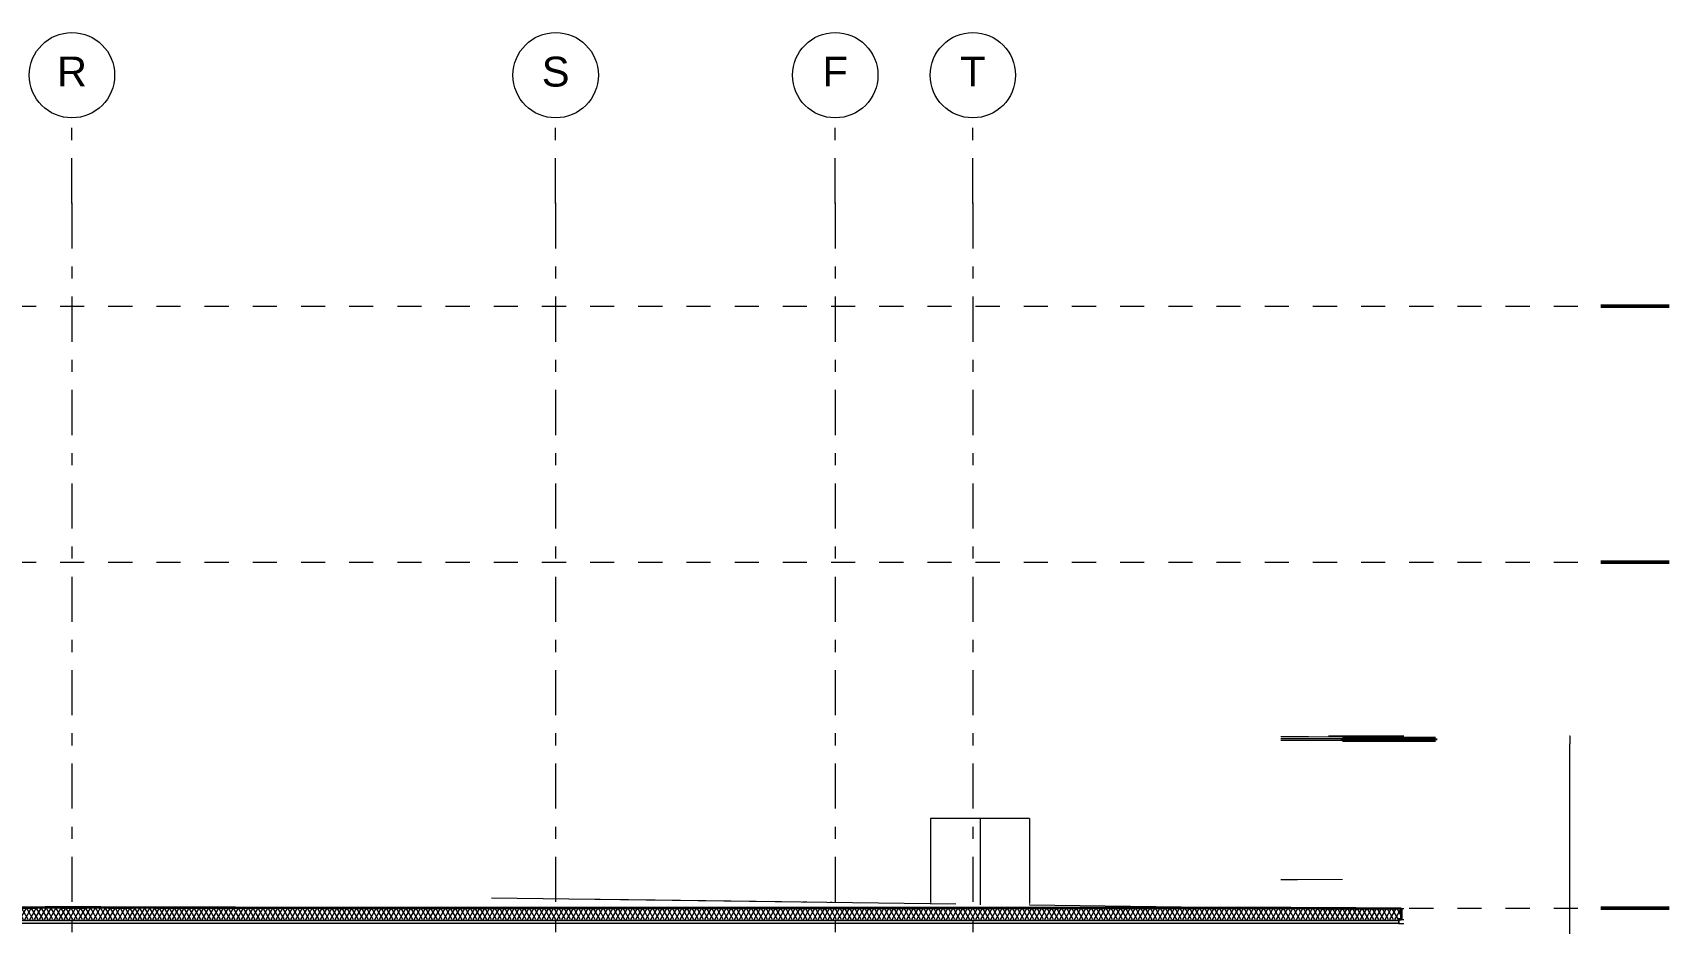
# Model space of a CAD drawing. Header units: millimetres. Extents: x -46169 to 228156, y -86316 to 18123.
# Drawn here: x 165745 to 184803, y -69142 to -58706 of the extents above; entities that cross this region are included whole.
import ezdxf
from ezdxf.enums import TextEntityAlignment as Align

# ---------------------------------------------------------------- set-up
doc = ezdxf.new("R2010")
doc.units = ezdxf.units.MM
doc.header["$MEASUREMENT"] = 0
for name, pattern in [('Dashed', [2822.222233, 1411.111116, -1411.111116]), ('Double Dashed', [1093.611073, 529.166651, -211.666656, 141.111112, -211.666656]), ('Wipeout_Contour', [1000, 0, -1000])]:
    doc.linetypes.add(name, pattern=pattern)
for name, color, linetype, lineweight, true_color in [('0_Pen_No__105', 7, 'Continuous', 15, 0xa6a6a6), ('0_Pen_No__25', 7, 'Continuous', 50, 0x2a2a2a), ('A-20-M_Roof_Pen_No__53', 7, 'Continuous', 35, 0x444444), ('New_A-15-MG_Structural_Grid_Phase_2_Pen_No__222', 7, 'Continuous', 13, 0x65af33), ('New_A-20-M_Floor_Slab_Pen_No__29', 7, 'Continuous', 50, 0x2a2a2a), ('New_A-20-M_Roof_Pen_No__147', 7, 'Continuous', 0, 0x606060), ('New_A-20-M_Roof_Pen_No__149', 7, 'Continuous', 0, 0x2a2a2a), ('New_A-20-M_Roof_Pen_No__81', 7, 'Continuous', 20, 0x6a6a6a)]:
    doc.layers.add(name, color=color, linetype=linetype, lineweight=lineweight, true_color=true_color)
for name, color, linetype in [('A-20-M_Roof', 7, 'Continuous'), ('A-25-M_Wall_Ext', 7, 'Continuous'), ('New_A-15-MG_Structural_Grid_Phase_2', 7, 'Continuous'), ('New_A-20-M_Floor_Slab', 7, 'Continuous'), ('New_A-20-M_Roof', 7, 'Continuous'), ('New_A-25-M_Wall_Ext', 7, 'Continuous'), ('New_A-60-M_Mechanical', 7, 'Continuous')]:
    doc.layers.add(name, color=color, linetype=linetype)
for name, color, linetype, lineweight in [('A-20-M_Roof_Pen_No__85', 8, 'Continuous', 20), ('A-20-M_Roof_Pen_No__93', 8, 'Continuous', 13), ('A-25-M_Wall_Ext_Pen_No__87', 8, 'Continuous', 20), ('New_A-20-M_Floor_Slab_Pen_No__146', 8, 'Continuous', 0), ('New_A-20-M_Floor_Slab_Pen_No__89', 8, 'Continuous', 20), ('New_A-20-M_Roof_Pen_No__193', 7, 'Continuous', 18), ('New_A-20-M_Roof_Pen_No__4', 7, 'Continuous', 20), ('New_A-20-M_Roof_Pen_No__85', 8, 'Continuous', 20), ('New_A-20-M_Roof_Pen_No__92', 8, 'Continuous', 13), ('New_A-25-M_Wall_Ext_Pen_No__87', 8, 'Continuous', 20), ('New_A-60-M_Mechanical_Pen_No__89', 8, 'Continuous', 20)]:
    doc.layers.add(name, color=color, linetype=linetype, lineweight=lineweight)
doc.styles.add('GENERATED_STYLE_1', font='')
doc.styles.get('GENERATED_STYLE_1').set_extended_font_data('Swis721 BT')
pattern_1 = [(60, (104446.777, -81110.96), (-43.30127, 25), []), (120, (104446.777, -81110.96), (43.30127, 25), [])]
pattern_2 = [(45, (104446.8, -81110.96), (-367.4235, 367.4235), [50, -250]), (45, (104369.13, -80821.2), (-367.4235, 367.4235), [50, -250]), (105, (104446.8, -81110.96), (501.9098, 134.4863), [50, -250]), (105, (104658.9, -80898.83), (501.9098, 134.4863), [50, -250]), (165, (104482.13, -81075.6), (134.4863, 501.9098), [50, -250]), (165, (104694.26, -80863.47), (134.4863, 501.9098), [50, -250]), (45, (104411.42, -81075.61), (-70.71068, 70.71068), [0, -100, 0, -150]), (90, (104446.78, -81040.25), (-100, 0), [0, -75, 0, -125])]

# ---------------------------------------------------------------- blocks, each defined once
blk = doc.blocks.new('Section Elem_93_1', base_point=(104447, -81111))
at = {"color": 254, "linetype": 'Wipeout_Contour', "lineweight": 0, "ltscale": 759561.659649}
blk.add_wipeout([(176846, -68927), (177425, -68925), (177425, -67912), (176846, -67912)], dxfattribs=at).dxf.layer = 'New_A-60-M_Mechanical'
at = {"layer": 'New_A-60-M_Mechanical_Pen_No__89', "linetype": 'Continuous'}
blk.add_line((177425, -67912), (177425, -68925), dxfattribs=at)
at = {"color": 254, "linetype": 'Wipeout_Contour', "lineweight": 0, "ltscale": 946918.883034}
blk.add_wipeout([(176846, -67912), (176263, -67912), (176263, -68906), (176559, -68913), (176846, -68927)], dxfattribs=at).dxf.layer = 'New_A-60-M_Mechanical'
at = {"layer": 'New_A-60-M_Mechanical_Pen_No__89', "linetype": 'Continuous'}
for p, q in [((176263, -67912), (176263, -68906)), ((176846, -67912), (176263, -67912)), ((177425, -67912), (176846, -67912)), ((176846, -67912), (176846, -68927))]:
    blk.add_line(p, q, dxfattribs=at)
blk = doc.blocks.new('Section Elem_149_1', base_point=(104447, -81111))
at = {"color": 254, "linetype": 'Wipeout_Contour', "lineweight": 0, "ltscale": 777800.901153}
blk.add_wipeout([(181757, -69142), (181757, -69097), (181745, -69097), (181745, -69142)], dxfattribs=at).dxf.layer = 'New_A-20-M_Roof'
at = {"color": 254, "linetype": 'Wipeout_Contour', "lineweight": 0, "ltscale": 777916.91769}
blk.add_wipeout([(181757, -69142), (181807, -69142), (181807, -69097), (181757, -69097)], dxfattribs=at).dxf.layer = 'New_A-20-M_Roof'
at = {"color": 254, "linetype": 'Wipeout_Contour', "lineweight": 0, "ltscale": 738332.544286}
blk.add_wipeout([(181745, -69107), (181745, -69097), (160483, -69097), (160483, -69107)], dxfattribs=at).dxf.layer = 'New_A-20-M_Roof'
at = {"layer": 'New_A-20-M_Roof_Pen_No__81', "linetype": 'Continuous', "lineweight": 0, "true_color": 0x353535}
blk.add_hatch(color=250, dxfattribs=at).paths.add_polyline_path([(160483, -69142), (181745, -69142), (181745, -69107), (160483, -69107)])
at = {"layer": 'New_A-20-M_Roof_Pen_No__85', "linetype": 'Continuous'}
h = blk.add_hatch(dxfattribs=at)
h.set_pattern_fill('Batt_Insulation_0001', color=256, style=0, pattern_type=2)
h.set_pattern_definition(pattern_1)
h.paths.add_polyline_path([(181745, -69107), (181745, -69097), (160483, -69097), (160483, -69107)])
at = {"layer": 'New_A-20-M_Roof_Pen_No__147', "linetype": 'Continuous'}
blk.add_line((181745, -69107), (181745, -69142), dxfattribs=at)
at = {"layer": 'New_A-20-M_Roof_Pen_No__149', "linetype": 'Continuous', "flags": 128}
blk.add_lwpolyline([(181745, -69107), (160483, -69107), (149105, -69107)], dxfattribs=at)
at = {"layer": 'New_A-20-M_Roof_Pen_No__193', "linetype": 'Continuous'}
blk.add_line((181745, -69097), (181745, -69107), dxfattribs=at)
at = {"layer": 'New_A-20-M_Roof_Pen_No__4', "linetype": 'Continuous'}
for p, q in [((181242, -69142), (181149, -69142)), ((181745, -69142), (181242, -69142))]:
    blk.add_line(p, q, dxfattribs=at)
at = {"layer": 'New_A-20-M_Roof_Pen_No__4', "linetype": 'Continuous', "flags": 128}
blk.add_lwpolyline([(181149, -69142), (160483, -69142), (149082, -69142)], dxfattribs=at)
at = {"layer": 'New_A-20-M_Roof_Pen_No__92', "linetype": 'Continuous'}
for p, q in [((181745, -69142), (181757, -69142)), ((181757, -69142), (181807, -69142))]:
    blk.add_line(p, q, dxfattribs=at)
blk = doc.blocks.new('Section Elem_150_1', base_point=(104447, -81111))
at = {"color": 254, "linetype": 'Wipeout_Contour', "lineweight": 0, "ltscale": 748902.122382}
blk.add_wipeout([(172268, -68852), (171586, -68846), (176263, -68903), (176263, -68899)], dxfattribs=at).dxf.layer = 'A-20-M_Roof'
at = {"color": 254, "linetype": 'Wipeout_Contour', "lineweight": 0, "ltscale": 1933705.428419457}
blk.add_wipeout([(181236, -68957), (177425, -68912), (177425, -68917), (181036, -68962), (181245, -68962), (181778, -68965), (181807, -68965), (181807, -68964), (181589, -68961), (181236, -68961)], dxfattribs=at).dxf.layer = 'A-20-M_Roof'
at = {"color": 254, "linetype": 'Wipeout_Contour', "lineweight": 0, "ltscale": 750671.206552}
blk.add_wipeout([(172268, -68852), (176263, -68899), (176263, -68896), (173486, -68865)], dxfattribs=at).dxf.layer = 'A-20-M_Roof'
at = {"color": 254, "linetype": 'Wipeout_Contour', "lineweight": 0, "ltscale": 768495.182873}
blk.add_wipeout([(181236, -68952), (177425, -68909), (177425, -68912), (181236, -68957)], dxfattribs=at).dxf.layer = 'A-20-M_Roof'
at = {"color": 254, "linetype": 'Wipeout_Contour', "lineweight": 0, "ltscale": 583134.743024}
blk.add_wipeout([(181807, -68961), (181589, -68961), (181807, -68964)], dxfattribs=at).dxf.layer = 'A-20-M_Roof'
at = {"color": 254, "linetype": 'Wipeout_Contour', "lineweight": 0, "ltscale": 565151.929928}
blk.add_wipeout([(173486, -68865), (176263, -68896), (176263, -68894)], dxfattribs=at).dxf.layer = 'A-20-M_Roof'
at = {"color": 254, "linetype": 'Wipeout_Contour', "lineweight": 0, "ltscale": 1156001.655668328}
blk.add_wipeout([(177425, -68909), (181236, -68952), (181236, -68949), (181088, -68947), (181060, -68946), (177425, -68907)], dxfattribs=at).dxf.layer = 'A-20-M_Roof'
at = {"color": 254, "linetype": 'Wipeout_Contour', "lineweight": 0, "ltscale": 937368.917177}
blk.add_wipeout([(171122, -68842), (176559, -68913), (176263, -68906), (176263, -68903), (171586, -68846)], dxfattribs=at).dxf.layer = 'A-20-M_Roof'
at = {"color": 254, "linetype": 'Wipeout_Contour', "lineweight": 0, "ltscale": 1153993.445536071}
blk.add_wipeout([(177425, -68917), (177425, -68925), (180087, -68960), (180483, -68960), (180834, -68961), (181036, -68962)], dxfattribs=at).dxf.layer = 'A-20-M_Roof'
blk = doc.blocks.new('Section Elem_151_1', base_point=(104447, -81111))
at = {"color": 254, "linetype": 'Wipeout_Contour', "lineweight": 0, "ltscale": 3122553.320370754}
blk.add_wipeout([(155472, -68865), (155286, -68865), (159101, -68950), (159581, -68952), (167492, -68842), (163236, -68821), (160663, -68823), (160663, -68847), (160343, -68846), (160343, -68876), (160070, -68876), (158643, -68876), (158643, -68876), (157863, -68876), (157863, -68866), (157583, -68864), (157583, -68826), (155472, -68827)], dxfattribs=at).dxf.layer = 'A-20-M_Roof'
at = {"color": 254, "linetype": 'Wipeout_Contour', "lineweight": 0, "ltscale": 5082630.003326665}
blk.add_wipeout([(159581, -68952), (160483, -68952), (160483, -68956), (160696, -68956), (161419, -68957), (162105, -68957), (162781, -68956), (163476, -68955), (165893, -68950), (166544, -68952), (166554, -68952), (167278, -68954), (168122, -68955), (169116, -68957), (170315, -68958), (171809, -68960), (180087, -68960), (177505, -68926), (177425, -68925), (177425, -68925), (177306, -68926), (176846, -68927), (176559, -68913), (171122, -68842), (167492, -68842), (161479, -68926), (160956, -68933), (160453, -68940)], dxfattribs=at).dxf.layer = 'A-20-M_Roof'
at = {"layer": 'A-20-M_Roof_Pen_No__93', "linetype": 'Continuous'}
for p, q in [((171122, -68842), (176559, -68913)), ((177425, -68925), (180087, -68960))]:
    blk.add_line(p, q, dxfattribs=at)
blk = doc.blocks.new('Section Elem_153_1', base_point=(104447, -81111))
at = {"color": 254, "linetype": 'Wipeout_Contour', "lineweight": 0, "ltscale": 777829.368749}
blk.add_wipeout([(181778, -68965), (181778, -69097), (181807, -69097), (181807, -68965)], dxfattribs=at).dxf.layer = 'A-20-M_Roof'
at = {"color": 254, "linetype": 'Wipeout_Contour', "lineweight": 0, "ltscale": 3473780.118164068}
blk.add_wipeout([(160483, -69097), (181778, -69097), (181778, -68965), (181245, -68962), (180834, -68961), (180483, -68960), (171809, -68960), (170315, -68958), (169116, -68957), (168122, -68955), (167278, -68954), (166544, -68952), (165893, -68950), (163476, -68955), (162781, -68956), (162105, -68957), (161419, -68957), (160696, -68956), (160483, -68956)], dxfattribs=at).dxf.layer = 'A-20-M_Roof'
at = {"layer": 'A-20-M_Roof_Pen_No__85', "linetype": 'Continuous'}
h = blk.add_hatch(dxfattribs=at)
h.set_pattern_fill('Batt_Insulation_0001', color=256, style=0, pattern_type=2)
h.set_pattern_definition(pattern_1)
h.paths.add_polyline_path([(160483, -69097), (181778, -69097), (181778, -68965), (181245, -68962), (180834, -68961), (180483, -68960), (171809, -68960), (170315, -68958), (169116, -68957), (168122, -68955), (167278, -68954), (166544, -68952), (165893, -68950), (163476, -68955), (162781, -68956), (162105, -68957), (161419, -68957), (160696, -68956), (160483, -68956)])
at = {"layer": 'A-20-M_Roof_Pen_No__53', "linetype": 'Continuous'}
for p, q in [((181778, -68965), (181778, -69097)), ((181778, -69097), (181745, -69097))]:
    blk.add_line(p, q, dxfattribs=at)
at = {"layer": 'A-20-M_Roof_Pen_No__53', "linetype": 'Continuous', "flags": 128}
blk.add_lwpolyline([(160483, -68956), (160696, -68956), (161419, -68957), (162105, -68957), (162781, -68956), (163476, -68955), (165893, -68950), (166544, -68952), (167278, -68954), (168122, -68955), (169116, -68957), (170315, -68958), (171809, -68960), (180483, -68960), (180834, -68961), (181245, -68962), (181778, -68965)], dxfattribs=at)
at = {"layer": 'A-20-M_Roof_Pen_No__93', "linetype": 'Continuous'}
for p, q in [((181778, -68965), (181807, -68965)), ((181778, -69097), (181807, -69097))]:
    blk.add_line(p, q, dxfattribs=at)
blk = doc.blocks.new('Section Elem_155_1', base_point=(104447, -81111))
at = {"color": 254, "linetype": 'Wipeout_Contour', "lineweight": 0, "ltscale": 963487.869762}
blk.add_wipeout([(180473, -66994), (180368, -66994), (180368, -68631), (180474, -68631), (180474, -66994)], dxfattribs=at).dxf.layer = 'New_A-25-M_Wall_Ext'
at = {"color": 254, "linetype": 'Wipeout_Contour', "lineweight": 0, "ltscale": 962289.014435}
blk.add_wipeout([(180368, -66956), (180368, -66974), (180473, -66974), (180474, -66974), (180474, -66956)], dxfattribs=at).dxf.layer = 'New_A-25-M_Wall_Ext'
at = {"color": 254, "linetype": 'Wipeout_Contour', "lineweight": 0, "ltscale": 770384.049363}
blk.add_wipeout([(180474, -66974), (180685, -66974), (180685, -66956), (180474, -66956)], dxfattribs=at).dxf.layer = 'New_A-25-M_Wall_Ext'
at = {"color": 254, "linetype": 'Wipeout_Contour', "lineweight": 0, "ltscale": 771575.377205}
blk.add_wipeout([(180474, -68631), (180685, -68631), (180685, -66994), (180474, -66994)], dxfattribs=at).dxf.layer = 'New_A-25-M_Wall_Ext'
at = {"layer": 'New_A-25-M_Wall_Ext_Pen_No__87', "linetype": 'Continuous'}
for p, q in [((180474, -66956), (180368, -66956)), ((180474, -68631), (180368, -68631))]:
    blk.add_line(p, q, dxfattribs=at)
at = {"color": 254, "linetype": 'Wipeout_Contour', "lineweight": 0, "ltscale": 772349.23007}
blk.add_wipeout([(180887, -66994), (180685, -66994), (180685, -68631), (180887, -68631)], dxfattribs=at).dxf.layer = 'New_A-25-M_Wall_Ext'
at = {"layer": 'New_A-25-M_Wall_Ext_Pen_No__87', "linetype": 'Continuous'}
blk.add_line((180685, -68631), (180474, -68631), dxfattribs=at)
at = {"color": 254, "linetype": 'Wipeout_Contour', "lineweight": 0, "ltscale": 771159.096027}
blk.add_wipeout([(180685, -66956), (180685, -66974), (180887, -66974), (180887, -66956)], dxfattribs=at).dxf.layer = 'New_A-25-M_Wall_Ext'
at = {"layer": 'New_A-25-M_Wall_Ext_Pen_No__87', "linetype": 'Continuous'}
blk.add_line((180685, -66956), (180474, -66956), dxfattribs=at)
at = {"color": 254, "linetype": 'Wipeout_Contour', "lineweight": 0, "ltscale": 966162.470336}
blk.add_wipeout([(181079, -66994), (180887, -66994), (180887, -68631), (181080, -68631), (181080, -66994)], dxfattribs=at).dxf.layer = 'New_A-25-M_Wall_Ext'
at = {"layer": 'New_A-25-M_Wall_Ext_Pen_No__87', "linetype": 'Continuous'}
blk.add_line((180887, -68631), (180685, -68631), dxfattribs=at)
at = {"color": 254, "linetype": 'Wipeout_Contour', "lineweight": 0, "ltscale": 964966.882772}
blk.add_wipeout([(180887, -66956), (180887, -66974), (181079, -66974), (181080, -66974), (181080, -66956)], dxfattribs=at).dxf.layer = 'New_A-25-M_Wall_Ext'
at = {"layer": 'New_A-25-M_Wall_Ext_Pen_No__87', "linetype": 'Continuous'}
blk.add_line((180887, -66956), (180685, -66956), dxfattribs=at)
at = {"color": 254, "linetype": 'Wipeout_Contour', "lineweight": 0, "ltscale": 1352758.695717834}
blk.add_wipeout([(181080, -68631), (181090, -68631), (181090, -67036), (181089, -67035), (181087, -67033), (181087, -66994), (181080, -66994)], dxfattribs=at).dxf.layer = 'New_A-25-M_Wall_Ext'
at = {"layer": 'New_A-25-M_Wall_Ext_Pen_No__87', "linetype": 'Continuous'}
for p, q in [((181080, -68631), (180887, -68631)), ((181090, -68631), (181080, -68631))]:
    blk.add_line(p, q, dxfattribs=at)
at = {"color": 254, "linetype": 'Wipeout_Contour', "lineweight": 0, "ltscale": 1351495.531030292}
blk.add_wipeout([(181080, -66974), (181087, -66974), (181087, -66964), (181089, -66962), (181090, -66962), (181090, -66956), (181080, -66956)], dxfattribs=at).dxf.layer = 'New_A-25-M_Wall_Ext'
at = {"layer": 'New_A-25-M_Wall_Ext_Pen_No__87', "linetype": 'Continuous'}
for p, q in [((181080, -66956), (180887, -66956)), ((181090, -66956), (181080, -66956))]:
    blk.add_line(p, q, dxfattribs=at)
blk = doc.blocks.new('Section Elem_156_1', base_point=(104447, -81111))
at = {"color": 254, "linetype": 'Wipeout_Contour', "lineweight": 0, "ltscale": 775129.760714}
blk.add_wipeout([(181088, -68631), (181088, -68947), (181236, -68949), (181236, -68631)], dxfattribs=at).dxf.layer = 'New_A-25-M_Wall_Ext'
at = {"color": 254, "linetype": 'Wipeout_Contour', "lineweight": 0, "ltscale": 968226.134247}
blk.add_wipeout([(181088, -68631), (180891, -68631), (180891, -68944), (181060, -68946), (181088, -68947)], dxfattribs=at).dxf.layer = 'New_A-25-M_Wall_Ext'
at = {"color": 254, "linetype": 'Wipeout_Contour', "lineweight": 0, "ltscale": 967226.690118}
blk.add_wipeout([(180891, -68631), (180685, -68631), (180685, -68942), (180799, -68943), (180891, -68944)], dxfattribs=at).dxf.layer = 'New_A-25-M_Wall_Ext'
at = {"color": 254, "linetype": 'Wipeout_Contour', "lineweight": 0, "ltscale": 773119.897725}
blk.add_wipeout([(180566, -68631), (180566, -68941), (180685, -68942), (180685, -68631)], dxfattribs=at).dxf.layer = 'New_A-25-M_Wall_Ext'
at = {"layer": 'New_A-25-M_Wall_Ext_Pen_No__87', "linetype": 'Continuous'}
blk.add_line((180685, -68631), (180685, -68631), dxfattribs=at)
blk = doc.blocks.new('Section Elem_162_1', base_point=(104447, -81111))
at = {"color": 254, "linetype": 'Wipeout_Contour', "lineweight": 0, "ltscale": 772299.686152}
blk.add_wipeout([(181079, -66974), (181079, -66994), (181087, -66994), (181087, -66974)], dxfattribs=at).dxf.layer = 'New_A-20-M_Floor_Slab'
at = {"color": 254, "linetype": 'Wipeout_Contour', "lineweight": 0, "ltscale": 771922.651017}
blk.add_wipeout([(180886, -66974), (180886, -66994), (181079, -66994), (181079, -66974)], dxfattribs=at).dxf.layer = 'New_A-20-M_Floor_Slab'
at = {"color": 254, "linetype": 'Wipeout_Contour', "lineweight": 0, "ltscale": 771182.02377}
blk.add_wipeout([(180684, -66974), (180684, -66994), (180886, -66994), (180886, -66974)], dxfattribs=at).dxf.layer = 'New_A-20-M_Floor_Slab'
at = {"color": 254, "linetype": 'Wipeout_Contour', "lineweight": 0, "ltscale": 774371.373443}
blk.add_wipeout([(182179, -66994), (182179, -66974), (181091, -66974), (181091, -66994)], dxfattribs=at).dxf.layer = 'New_A-20-M_Floor_Slab'
at = {"layer": 'New_A-20-M_Floor_Slab_Pen_No__146', "linetype": 'Continuous'}
h = blk.add_hatch(dxfattribs=at)
h.set_pattern_fill('Structural_Concrete_0001', color=256, style=0, pattern_type=2)
h.set_pattern_definition(pattern_2)
h.paths.add_polyline_path([(181090, -66994), (181090, -66974), (181090, -66974), (181090, -66994)])
h = blk.add_hatch(dxfattribs=at)
h.set_pattern_fill('Structural_Concrete_0001', color=256, style=0, pattern_type=2)
h.set_pattern_definition(pattern_2)
h.paths.add_polyline_path([(182179, -66994), (182179, -66974), (181091, -66974), (181091, -66994)])
at = {"layer": 'New_A-20-M_Floor_Slab_Pen_No__29', "linetype": 'Continuous'}
for p, q in [((181090, -66974), (181090, -66994)), ((181090, -66974), (181090, -66974)), ((181090, -66974), (181090, -66994)), ((181090, -66994), (181090, -66994)), ((181091, -66974), (181091, -66994)), ((181807, -66974), (181378, -66974)), ((181807, -66994), (181378, -66994)), ((182179, -66974), (182179, -66994))]:
    blk.add_line(p, q, dxfattribs=at)
at = {"layer": 'New_A-20-M_Floor_Slab_Pen_No__29', "linetype": 'Continuous', "flags": 128}
for points in [[(181378, -66974), (181378, -66974), (181092, -66974), (181091, -66974)], [(181378, -66994), (181378, -66994), (181092, -66994), (181091, -66994)], [(182179, -66974), (182051, -66974), (182027, -66974), (182023, -66974), (181831, -66974), (181827, -66974), (181807, -66974)], [(182179, -66994), (182051, -66994), (182027, -66994), (182023, -66994), (181831, -66994), (181827, -66994), (181807, -66994)]]:
    blk.add_lwpolyline(points, dxfattribs=at)
at = {"layer": 'New_A-20-M_Floor_Slab_Pen_No__89', "linetype": 'Continuous'}
for p, q in [((180886, -66974), (181079, -66974)), ((180886, -66994), (181079, -66994)), ((181079, -66974), (181087, -66974)), ((181079, -66994), (181087, -66994))]:
    blk.add_line(p, q, dxfattribs=at)
at = {"color": 254, "linetype": 'Wipeout_Contour', "lineweight": 0, "ltscale": 770406.825834}
blk.add_wipeout([(180473, -66974), (180473, -66994), (180684, -66994), (180684, -66974)], dxfattribs=at).dxf.layer = 'New_A-20-M_Floor_Slab'
at = {"layer": 'New_A-20-M_Floor_Slab_Pen_No__89', "linetype": 'Continuous'}
for p, q in [((180684, -66974), (180886, -66974)), ((180684, -66994), (180886, -66994))]:
    blk.add_line(p, q, dxfattribs=at)
at = {"color": 254, "linetype": 'Wipeout_Contour', "lineweight": 0, "ltscale": 769813.408278}
blk.add_wipeout([(180368, -66994), (180473, -66994), (180473, -66974), (180368, -66974)], dxfattribs=at).dxf.layer = 'New_A-20-M_Floor_Slab'
at = {"layer": 'New_A-20-M_Floor_Slab_Pen_No__89', "linetype": 'Continuous'}
for p, q in [((180368, -66974), (180473, -66974)), ((180368, -66994), (180473, -66994)), ((180473, -66974), (180684, -66974)), ((180473, -66994), (180684, -66994))]:
    blk.add_line(p, q, dxfattribs=at)
blk = doc.blocks.new('Section Elem_163_1', base_point=(104447, -81111))
at = {"color": 254, "linetype": 'Wipeout_Contour', "lineweight": 0, "ltscale": 968429.77984}
blk.add_wipeout([(181742, -66952), (181619, -66954), (181780, -66952), (181802, -66952), (181788, -66952)], dxfattribs=at).dxf.layer = 'New_A-25-M_Wall_Ext'
at = {"color": 254, "linetype": 'Wipeout_Contour', "lineweight": 0, "ltscale": 1173586.609201704}
blk.add_wipeout([(183751, -67036), (183750, -67037), (183751, -67036), (183751, -67037), (183752, -67037), (183753, -67036)], dxfattribs=at).dxf.layer = 'New_A-25-M_Wall_Ext'
at = {"color": 254, "linetype": 'Wipeout_Contour', "lineweight": 0, "ltscale": 1354497.255647538}
blk.add_wipeout([(181356, -66956), (181445, -66956), (181504, -66956), (181619, -66954), (181742, -66952), (181606, -66952), (181556, -66952)], dxfattribs=at).dxf.layer = 'New_A-25-M_Wall_Ext'
at = {"color": 254, "linetype": 'Wipeout_Contour', "lineweight": 0, "ltscale": 782393.898414}
blk.add_wipeout([(183752, -67036), (183753, -67036), (183754, -67034), (183753, -67034)], dxfattribs=at).dxf.layer = 'New_A-25-M_Wall_Ext'
at = {"color": 254, "linetype": 'Wipeout_Contour', "lineweight": 0, "ltscale": 966664.901658}
blk.add_wipeout([(181161, -66956), (181356, -66956), (181556, -66952), (181415, -66952), (181360, -66952)], dxfattribs=at).dxf.layer = 'New_A-25-M_Wall_Ext'
at = {"color": 254, "linetype": 'Wipeout_Contour', "lineweight": 0, "ltscale": 782336.145295}
blk.add_wipeout([(183753, -66949), (183753, -67034), (183754, -67034), (183754, -66949)], dxfattribs=at).dxf.layer = 'New_A-25-M_Wall_Ext'
at = {"color": 254, "linetype": 'Wipeout_Contour', "lineweight": 0, "ltscale": 965726.737787}
blk.add_wipeout([(180957, -66956), (181161, -66956), (181360, -66952), (181215, -66952), (181154, -66952)], dxfattribs=at).dxf.layer = 'New_A-25-M_Wall_Ext'
at = {"color": 254, "linetype": 'Wipeout_Contour', "lineweight": 0, "ltscale": 782274.556237}
blk.add_wipeout([(183751, -66947), (183753, -66949), (183754, -66949), (183753, -66947)], dxfattribs=at).dxf.layer = 'New_A-25-M_Wall_Ext'
at = {"color": 254, "linetype": 'Wipeout_Contour', "lineweight": 0, "ltscale": 964744.999382}
blk.add_wipeout([(180744, -66956), (180957, -66956), (181154, -66952), (181006, -66952), (180939, -66952)], dxfattribs=at).dxf.layer = 'New_A-25-M_Wall_Ext'
at = {"color": 254, "linetype": 'Wipeout_Contour', "lineweight": 0, "ltscale": 782269.060246}
blk.add_wipeout([(183751, -66947), (183751, -66947), (183753, -66947), (183752, -66946)], dxfattribs=at).dxf.layer = 'New_A-25-M_Wall_Ext'
at = {"layer": 'New_A-25-M_Wall_Ext_Pen_No__87', "linetype": 'Continuous'}
for p, q in [((183752, -66946), (183753, -66947)), ((183753, -67036), (183752, -67037)), ((183753, -66947), (183754, -66949)), ((183754, -66949), (183753, -66949)), ((183754, -67034), (183753, -67036)), ((183754, -67034), (183753, -67034)), ((183754, -66949), (183754, -67034))]:
    blk.add_line(p, q, dxfattribs=at)
at = {"color": 254, "linetype": 'Wipeout_Contour', "lineweight": 0, "ltscale": 771292.113412}
blk.add_wipeout([(180927, -66952), (180692, -66956), (180744, -66956), (180939, -66952)], dxfattribs=at).dxf.layer = 'New_A-25-M_Wall_Ext'
blk = doc.blocks.new('Section Elem_539_1', base_point=(104447, -81111))
at = {"color": 254, "linetype": 'Wipeout_Contour', "lineweight": 0, "ltscale": 968668.934231}
blk.add_wipeout([(181788, -66946), (181788, -66952), (181802, -66952), (181807, -66952), (181807, -66946)], dxfattribs=at).dxf.layer = 'A-25-M_Wall_Ext'
at = {"color": 254, "linetype": 'Wipeout_Contour', "lineweight": 0, "ltscale": 1181952.659307577}
blk.add_wipeout([(183751, -67037), (183751, -67037), (183751, -78410), (183752, -78410), (183752, -67037), (183752, -67037)], dxfattribs=at).dxf.layer = 'A-25-M_Wall_Ext'
at = {"layer": 'A-25-M_Wall_Ext_Pen_No__87', "linetype": 'Continuous'}
for p, q in [((183751, -66946), (183752, -66946)), ((183752, -66946), (183752, -66946)), ((183752, -78410), (183752, -67037)), ((183751, -78410), (183752, -78410))]:
    blk.add_line(p, q, dxfattribs=at)
at = {"color": 254, "linetype": 'Wipeout_Contour', "lineweight": 0, "ltscale": 968236.631094}
blk.add_wipeout([(181606, -66952), (181742, -66952), (181788, -66952), (181788, -66946), (181606, -66946)], dxfattribs=at).dxf.layer = 'A-25-M_Wall_Ext'
at = {"layer": 'A-25-M_Wall_Ext_Pen_No__87', "linetype": 'Continuous'}
blk.add_line((181788, -66946), (181807, -66946), dxfattribs=at)
at = {"color": 254, "linetype": 'Wipeout_Contour', "lineweight": 0, "ltscale": 967362.448558}
blk.add_wipeout([(181415, -66952), (181556, -66952), (181606, -66952), (181606, -66946), (181415, -66946)], dxfattribs=at).dxf.layer = 'A-25-M_Wall_Ext'
at = {"layer": 'A-25-M_Wall_Ext_Pen_No__87', "linetype": 'Continuous'}
blk.add_line((181606, -66946), (181788, -66946), dxfattribs=at)
at = {"color": 254, "linetype": 'Wipeout_Contour', "lineweight": 0, "ltscale": 966444.835261}
blk.add_wipeout([(181215, -66946), (181215, -66952), (181360, -66952), (181415, -66952), (181415, -66946)], dxfattribs=at).dxf.layer = 'A-25-M_Wall_Ext'
at = {"layer": 'A-25-M_Wall_Ext_Pen_No__87', "linetype": 'Continuous'}
blk.add_line((181415, -66946), (181606, -66946), dxfattribs=at)
at = {"color": 254, "linetype": 'Wipeout_Contour', "lineweight": 0, "ltscale": 965484.133118}
blk.add_wipeout([(181215, -66946), (181006, -66946), (181006, -66952), (181154, -66952), (181215, -66952)], dxfattribs=at).dxf.layer = 'A-25-M_Wall_Ext'
at = {"layer": 'A-25-M_Wall_Ext_Pen_No__87', "linetype": 'Continuous'}
blk.add_line((181215, -66946), (181415, -66946), dxfattribs=at)
at = {"color": 254, "linetype": 'Wipeout_Contour', "lineweight": 0, "ltscale": 964743.229166}
blk.add_wipeout([(181006, -66946), (180927, -66946), (180927, -66952), (180939, -66952), (181006, -66952)], dxfattribs=at).dxf.layer = 'A-25-M_Wall_Ext'
at = {"layer": 'A-25-M_Wall_Ext_Pen_No__87', "linetype": 'Continuous'}
for p, q in [((180927, -66946), (181006, -66946)), ((181006, -66946), (181215, -66946))]:
    blk.add_line(p, q, dxfattribs=at)
blk = doc.blocks.new('Standard grid marker[10]_1', base_point=(166207, -59706))
at = {"layer": 'New_A-15-MG_Structural_Grid_Phase_2_Pen_No__222', "linetype": 'Double Dashed'}
for p, q in [((166207, -60706), (166207, -59706)), ((166207, -60706), (166207, -84111)), ((166207, -84111), (166207, -85111))]:
    blk.add_line(p, q, dxfattribs=at)
at = {"layer": 'New_A-15-MG_Structural_Grid_Phase_2_Pen_No__222', "linetype": 'Continuous'}
for centre in [(166207, -59206), (166207, -85611)]:
    blk.add_circle(centre, 500, dxfattribs=at)
at = {"layer": 'New_A-15-MG_Structural_Grid_Phase_2_Pen_No__222', "linetype": 'Double Dashed'}
for p in [(166207, -60706), (166207, -60706), (166207, -84111), (166207, -84111)]:
    blk.add_point(p, dxfattribs=at)
at = {"layer": 'New_A-15-MG_Structural_Grid_Phase_2_Pen_No__222', "style": 'GENERATED_STYLE_1'}
for tag, p in [('AC_MarkerText_1_0', (166207, -59163)), ('AC_MarkerText_1_1', (166207, -85568))]:
    blk.add_attdef(tag, text='', height=350, rotation=360, dxfattribs=at).set_placement(p, align=Align.MIDDLE_CENTER)
blk = doc.blocks.new('Standard grid marker[11]_1', base_point=(171873, -59706))
at = {"layer": 'New_A-15-MG_Structural_Grid_Phase_2_Pen_No__222', "linetype": 'Double Dashed'}
for p, q in [((171873, -60706), (171873, -59706)), ((171873, -60706), (171873, -84111)), ((171873, -84111), (171873, -85111))]:
    blk.add_line(p, q, dxfattribs=at)
at = {"layer": 'New_A-15-MG_Structural_Grid_Phase_2_Pen_No__222', "linetype": 'Continuous'}
for centre in [(171873, -59206), (171873, -85611)]:
    blk.add_circle(centre, 500, dxfattribs=at)
at = {"layer": 'New_A-15-MG_Structural_Grid_Phase_2_Pen_No__222', "linetype": 'Double Dashed'}
for p in [(171873, -60706), (171873, -60706), (171873, -84111), (171873, -84111)]:
    blk.add_point(p, dxfattribs=at)
at = {"layer": 'New_A-15-MG_Structural_Grid_Phase_2_Pen_No__222', "style": 'GENERATED_STYLE_1'}
for tag, p in [('AC_MarkerText_1_0', (171873, -59164)), ('AC_MarkerText_1_1', (171873, -85568))]:
    blk.add_attdef(tag, text='', height=350, rotation=360, dxfattribs=at).set_placement(p, align=Align.MIDDLE_CENTER)
blk = doc.blocks.new('Standard grid marker[12]_1', base_point=(176760, -59706))
at = {"layer": 'New_A-15-MG_Structural_Grid_Phase_2_Pen_No__222', "linetype": 'Double Dashed'}
for p, q in [((176760, -60706), (176760, -59706)), ((176760, -60706), (176760, -84111)), ((176760, -84111), (176760, -85111))]:
    blk.add_line(p, q, dxfattribs=at)
at = {"layer": 'New_A-15-MG_Structural_Grid_Phase_2_Pen_No__222', "linetype": 'Continuous'}
for centre in [(176760, -59206), (176760, -85611)]:
    blk.add_circle(centre, 500, dxfattribs=at)
at = {"layer": 'New_A-15-MG_Structural_Grid_Phase_2_Pen_No__222', "linetype": 'Double Dashed'}
for p in [(176760, -60706), (176760, -60706), (176760, -84111), (176760, -84111)]:
    blk.add_point(p, dxfattribs=at)
at = {"layer": 'New_A-15-MG_Structural_Grid_Phase_2_Pen_No__222', "style": 'GENERATED_STYLE_1'}
for tag, p in [('AC_MarkerText_1_0', (176760, -59163)), ('AC_MarkerText_1_1', (176760, -85568))]:
    blk.add_attdef(tag, text='', height=350, rotation=360, dxfattribs=at).set_placement(p, align=Align.MIDDLE_CENTER)
blk = doc.blocks.new('Standard grid marker[14]_1', base_point=(175148, -59706))
at = {"layer": 'New_A-15-MG_Structural_Grid_Phase_2_Pen_No__222', "linetype": 'Double Dashed'}
for p, q in [((175148, -60706), (175148, -59706)), ((175148, -60706), (175148, -84111)), ((175148, -84111), (175148, -85111))]:
    blk.add_line(p, q, dxfattribs=at)
at = {"layer": 'New_A-15-MG_Structural_Grid_Phase_2_Pen_No__222', "linetype": 'Continuous'}
for centre in [(175148, -59206), (175148, -85611)]:
    blk.add_circle(centre, 500, dxfattribs=at)
at = {"layer": 'New_A-15-MG_Structural_Grid_Phase_2_Pen_No__222', "linetype": 'Double Dashed'}
for p in [(175148, -60706), (175148, -60706), (175148, -84111), (175148, -84111)]:
    blk.add_point(p, dxfattribs=at)
at = {"layer": 'New_A-15-MG_Structural_Grid_Phase_2_Pen_No__222', "style": 'GENERATED_STYLE_1'}
for tag, p in [('AC_MarkerText_1_0', (175148, -59163)), ('AC_MarkerText_1_1', (175148, -85568))]:
    blk.add_attdef(tag, text='', height=350, rotation=360, dxfattribs=at).set_placement(p, align=Align.MIDDLE_CENTER)
blk = doc.blocks.new('A03 Atrium Longitudinal Section_STORY_MARKER', base_point=(104447, -81111))
at = {"layer": '0_Pen_No__105', "linetype": 'Dashed', "ltscale": 0.2}
for p, q in [((105108, -61911), (184115, -61911)), ((105108, -64911), (184115, -64911)), ((105108, -68961), (184115, -68961))]:
    blk.add_line(p, q, dxfattribs=at)
at = {"layer": '0_Pen_No__25', "linetype": 'Continuous'}
for p, q in [((184115, -61911), (184215, -61911)), ((184115, -64911), (184215, -64911)), ((184115, -68961), (184215, -68961))]:
    blk.add_line(p, q, dxfattribs=at)
at = {"color": 254, "linetype": 'Wipeout_Contour', "lineweight": 0, "ltscale": 784690.759781}
blk.add_wipeout([(187977, -61614), (184315, -61614), (184315, -62207), (187977, -62207)], dxfattribs=at)
at = {"color": 254, "linetype": 'Wipeout_Contour', "lineweight": 0, "ltscale": 788560.398173}
blk.add_wipeout([(187977, -64614), (184315, -64614), (184315, -65207), (187977, -65207)], dxfattribs=at)
at = {"color": 254, "linetype": 'Wipeout_Contour', "lineweight": 0, "ltscale": 794042.21764}
blk.add_wipeout([(187977, -68664), (184315, -68664), (184315, -69257), (187977, -69257)], dxfattribs=at)
at = {"layer": '0_Pen_No__25', "linetype": 'Continuous'}
for p, q in [((184215, -61911), (184315, -61911)), ((184515, -61911), (184315, -61911)), ((184515, -61911), (184915, -61911)), ((184215, -64911), (184315, -64911)), ((184515, -64911), (184315, -64911)), ((184515, -64911), (184915, -64911)), ((184215, -68961), (184315, -68961)), ((184515, -68961), (184315, -68961)), ((184515, -68961), (184915, -68961))]:
    blk.add_line(p, q, dxfattribs=at)

msp = doc.modelspace()

# ---------------------------------------------------------------- block references
at = {"layer": 'New_A-20-M_Roof'}
msp.add_blockref('Section Elem_149_1', (104447, -81111), dxfattribs=at)
at = {"layer": 'New_A-25-M_Wall_Ext'}
msp.add_blockref('Section Elem_155_1', (104447, -81111), dxfattribs=at)
at = {"layer": 'New_A-60-M_Mechanical'}
msp.add_blockref('Section Elem_93_1', (104447, -81111), dxfattribs=at)

# ---------------------------------------------------------------- next in the draw order: block references
at = {"layer": 'A-20-M_Roof'}
msp.add_blockref('Section Elem_150_1', (104447, -81111), dxfattribs=at)
at = {"layer": 'New_A-20-M_Floor_Slab'}
msp.add_blockref('Section Elem_162_1', (104447, -81111), dxfattribs=at)

# ---------------------------------------------------------------- next in the draw order: block references
at = {"layer": 'A-20-M_Roof'}
msp.add_blockref('Section Elem_151_1', (104447, -81111), dxfattribs=at)
at = {"layer": 'New_A-25-M_Wall_Ext'}
msp.add_blockref('Section Elem_163_1', (104447, -81111), dxfattribs=at)

# ---------------------------------------------------------------- next in the draw order: block references
at = {"layer": 'A-20-M_Roof'}
msp.add_blockref('Section Elem_153_1', (104447, -81111), dxfattribs=at)

# ---------------------------------------------------------------- next in the draw order: block references
at = {"layer": 'New_A-15-MG_Structural_Grid_Phase_2', "color": 8, "linetype": 'Continuous', "lineweight": 15}
ref = msp.add_blockref('Standard grid marker[10]_1', (166207, -59706), dxfattribs=at)
ref.add_attrib('AC_MarkerText_1', 'R', dxfattribs={"layer": 'New_A-15-MG_Structural_Grid_Phase_2_Pen_No__222', "color": 85, "true_color": 0x65af33, "height": 350, "rotation": 360, "style": 'GENERATED_STYLE_1'}).set_placement((166207, -59163), align=Align.MIDDLE_CENTER)
ref.add_attrib('AC_MarkerText_1_1', 'R', dxfattribs={"layer": 'New_A-15-MG_Structural_Grid_Phase_2_Pen_No__222', "color": 85, "true_color": 0x65af33, "height": 350, "rotation": 360, "style": 'GENERATED_STYLE_1'}).set_placement((166207, -85568), align=Align.MIDDLE_CENTER)
ref = msp.add_blockref('Standard grid marker[11]_1', (171873, -59706), dxfattribs=at)
ref.add_attrib('AC_MarkerText_1', 'S', dxfattribs={"layer": 'New_A-15-MG_Structural_Grid_Phase_2_Pen_No__222', "color": 85, "true_color": 0x65af33, "height": 350, "rotation": 360, "style": 'GENERATED_STYLE_1'}).set_placement((171873, -59164), align=Align.MIDDLE_CENTER)
ref.add_attrib('AC_MarkerText_1_1', 'S', dxfattribs={"layer": 'New_A-15-MG_Structural_Grid_Phase_2_Pen_No__222', "color": 85, "true_color": 0x65af33, "height": 350, "rotation": 360, "style": 'GENERATED_STYLE_1'}).set_placement((171873, -85568), align=Align.MIDDLE_CENTER)
ref = msp.add_blockref('Standard grid marker[14]_1', (175148, -59706), dxfattribs=at)
ref.add_attrib('AC_MarkerText_1', 'F', dxfattribs={"layer": 'New_A-15-MG_Structural_Grid_Phase_2_Pen_No__222', "color": 85, "true_color": 0x65af33, "height": 350, "rotation": 360, "style": 'GENERATED_STYLE_1'}).set_placement((175148, -59163), align=Align.MIDDLE_CENTER)
ref.add_attrib('AC_MarkerText_1_1', 'F', dxfattribs={"layer": 'New_A-15-MG_Structural_Grid_Phase_2_Pen_No__222', "color": 85, "true_color": 0x65af33, "height": 350, "rotation": 360, "style": 'GENERATED_STYLE_1'}).set_placement((175148, -85568), align=Align.MIDDLE_CENTER)
ref = msp.add_blockref('Standard grid marker[12]_1', (176760, -59706), dxfattribs=at)
ref.add_attrib('AC_MarkerText_1', 'T', dxfattribs={"layer": 'New_A-15-MG_Structural_Grid_Phase_2_Pen_No__222', "color": 85, "true_color": 0x65af33, "height": 350, "rotation": 360, "style": 'GENERATED_STYLE_1'}).set_placement((176760, -59163), align=Align.MIDDLE_CENTER)
ref.add_attrib('AC_MarkerText_1_1', 'T', dxfattribs={"layer": 'New_A-15-MG_Structural_Grid_Phase_2_Pen_No__222', "color": 85, "true_color": 0x65af33, "height": 350, "rotation": 360, "style": 'GENERATED_STYLE_1'}).set_placement((176760, -85568), align=Align.MIDDLE_CENTER)
at = {"layer": 'New_A-25-M_Wall_Ext'}
msp.add_blockref('Section Elem_156_1', (104447, -81111), dxfattribs=at)

# ---------------------------------------------------------------- next in the draw order: block references
at = {"layer": 'A-25-M_Wall_Ext'}
msp.add_blockref('Section Elem_539_1', (104447, -81111), dxfattribs=at)

# ---------------------------------------------------------------- next in the draw order: block references
at = {"linetype": 'Continuous', "lineweight": 0}
msp.add_blockref('A03 Atrium Longitudinal Section_STORY_MARKER', (104447, -81111), dxfattribs=at)

doc.saveas('drawing.dxf')
